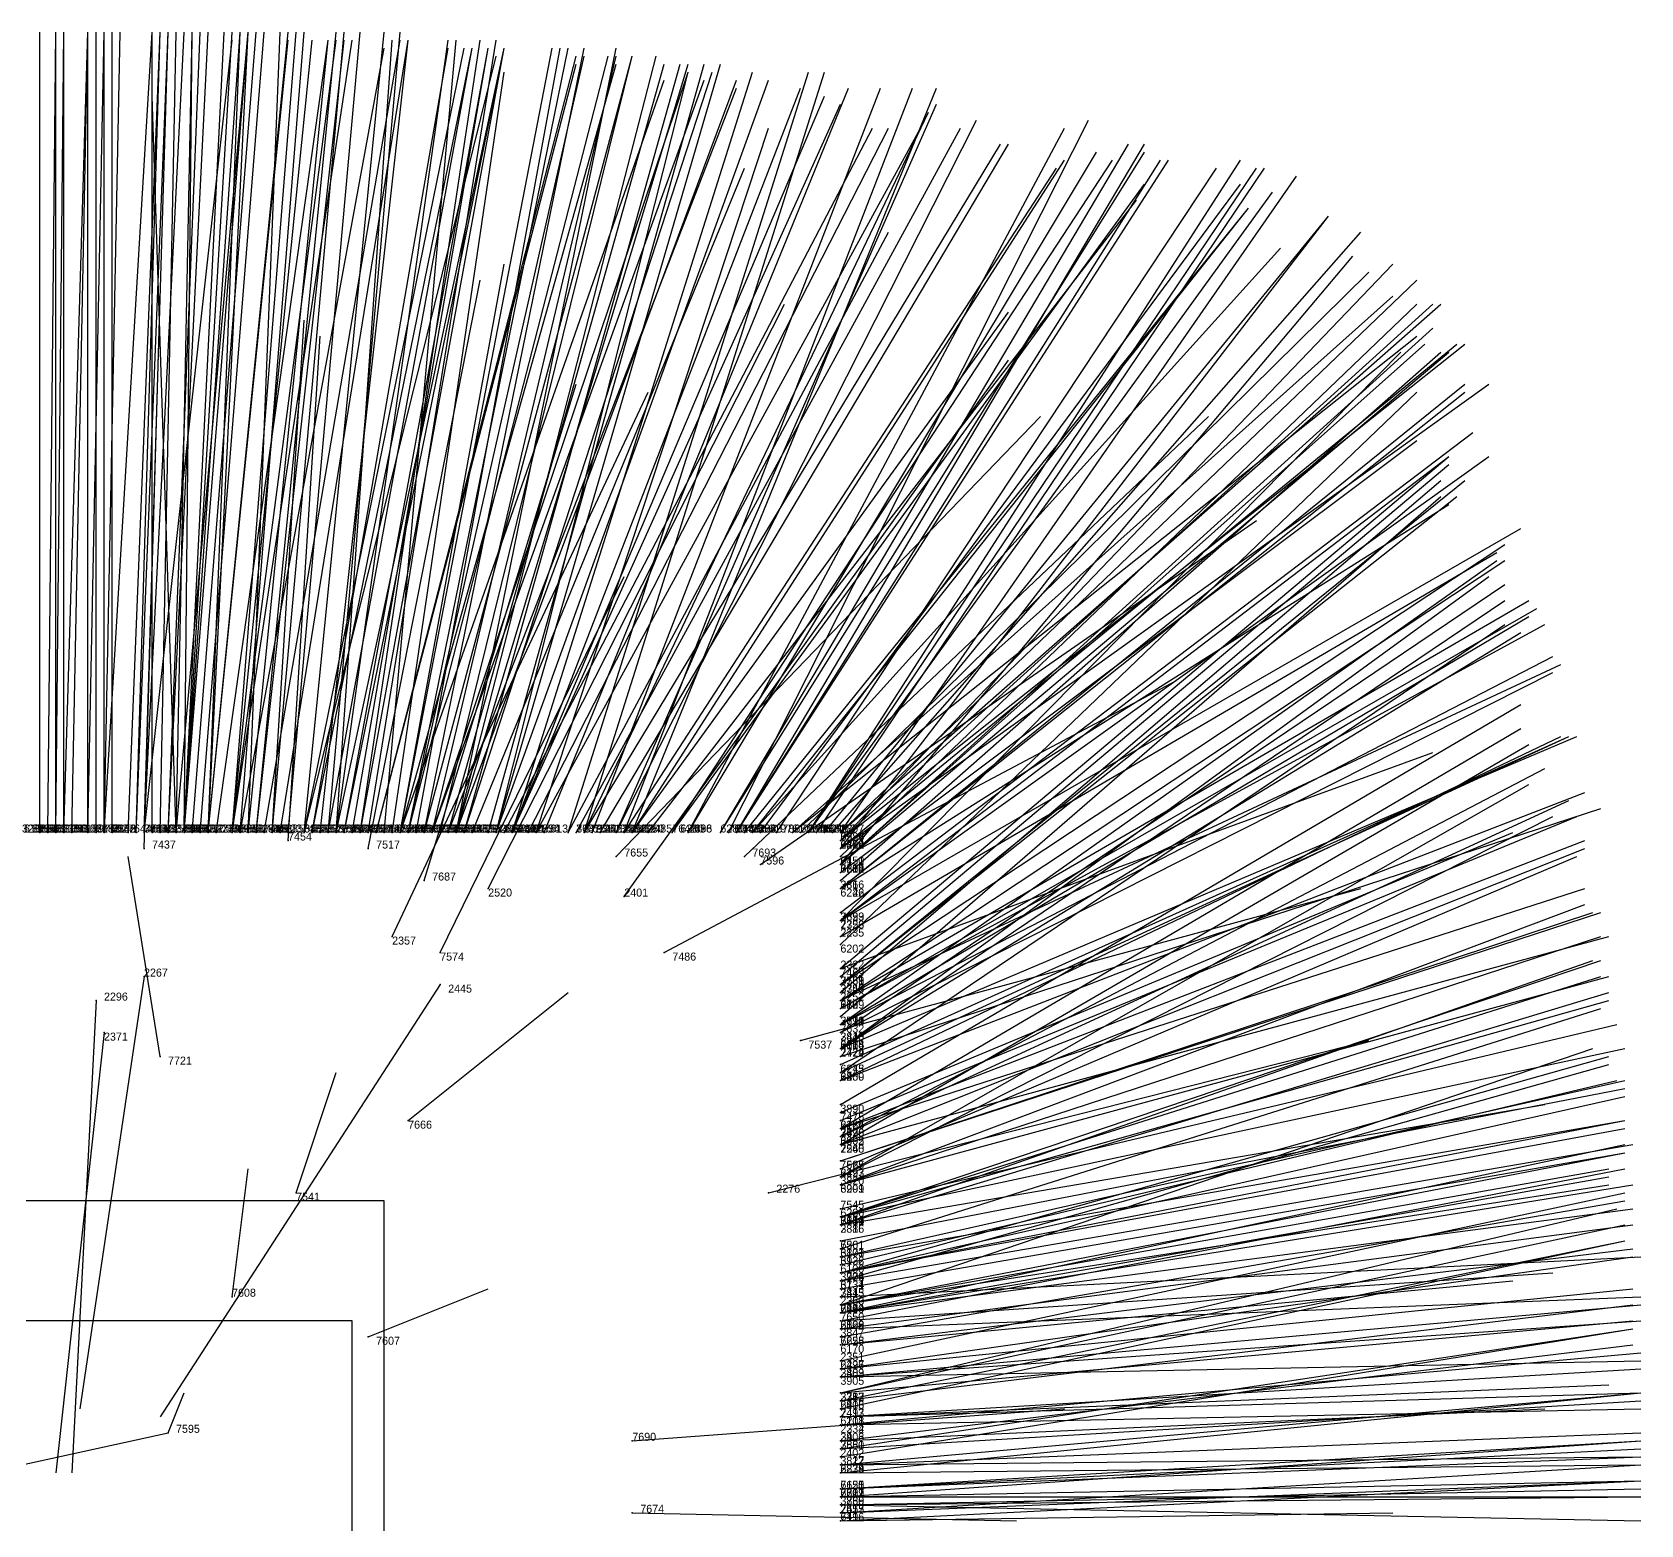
# Model space of a CAD drawing. Extents: x -0.07 to 1.1, y -0.07 to 1.1.
# Drawn here: x 0.899 to 1.1, y 0.9135 to 1.1 of the extents above; entities that cross this region are included whole.
import ezdxf

# ---------------------------------------------------------------- set-up
doc = ezdxf.new("R2010")
doc.units = 0
for name, color, linetype in [('Clients', 3, 'CONTINUOUS'), ('Facilities', 3, 'CONTINUOUS'), ('Facilities_lines', 3, 'CONTINUOUS'), ('Min_max_boxes', 1, 'CONTINUOUS'), ('Normals', 1, 'CONTINUOUS'), ('Source_points', 5, 'CONTINUOUS'), ('Text', 3, 'CONTINUOUS')]:
    doc.layers.add(name, color=color, linetype=linetype)

msp = doc.modelspace()

# ---------------------------------------------------------------- linework, layer by layer
at = {"layer": 'Clients', "color": 5}
msp.add_point((0.916, 0.925, 1), dxfattribs=at)
at = {"layer": 'Facilities', "color": 3}
for p in [(0.9, 1, 0.489), (0.901, 1, 0.086), (0.902, 1, 0.45), (0.902, 1, 0.592), (0.903, 1, 0.427), (0.903, 1, 0.864), (0.904, 1, 0.73), (0.906, 1, 0.571), (0.906, 1, 0.875), (0.907, 1, 0.263), (0.908, 1, 0.085), (0.908, 1, 0.226), (0.908, 1, 0.817), (0.909, 1, 0.523), (0.909, 1, 0.77), (0.911, 1, 0.866), (0.912, 1, 0.46), (0.912, 1, 0.836), (0.913, 1, 0.491), (0.913, 1, 0.37), (0.913, 1, 0.712), (0.914, 1, 0.271), (0.915, 1, 0.545), (0.916, 1, 0.197), (0.916, 1, 0.427), (0.917, 1, 0.309), (0.917, 1, 0.7), (0.917, 1, 0.572), (0.917, 1, 0.971), (0.918, 1, 0.118), (0.918, 1, 0.149), (0.918, 1, 0.309), (0.918, 1, 0.408), (0.918, 1, 0.861), (0.919, 1, 0.343), (0.919, 1, 0.803), (0.92, 1, 0.419), (0.921, 1, 0.204), (0.921, 1, 0.166), (0.921, 1, 0.352), (0.921, 1, 0.369), (0.921, 1, 0.312), (0.922, 1, 0.379), (0.924, 1, 0.484), (0.924, 1, 0.35), (0.924, 1, 0.623), (0.924, 1, 0.91), (0.925, 1, 0.581), (0.925, 1, 0.845), (0.926, 1, 0.235), (0.926, 1, 0.61), (0.927, 1, 0.217), (0.927, 1, 0.875), (0.928, 1, 0.367), (0.929, 1, 0.997), (0.929, 1, 0.906), (0.93, 1, 0.365), (0.931, 1, 0.264), (0.931, 0.999, 1), (0.933, 1, 0.475), (0.933, 1, 0.513), (0.933, 1, 0.584), (0.934, 1, 0.21), (0.934, 1, 0.676), (0.935, 1, 0.125), (0.936, 1, 0.228), (0.936, 1, 0.424), (0.937, 1, 0.859), (0.937, 1, 0.891), (0.937, 1, 0.945), (0.938, 1, 0.805), (0.938, 1, 0.788), (0.939, 1, 0.102), (0.94, 1, 0.25), (0.94, 1, 0.633), (0.94, 1, 0.609), (0.941, 1, 0.186), (0.942, 1, 0.058), (0.942, 1, 0.554), (0.943, 1, 0.944), (0.944, 1, 0.969), (0.945, 1, 0.24), (0.945, 1, 0.487), (0.945, 1, 0.757), (0.945, 1, 0.995), (0.946, 1, 0.093), (0.946, 1, 0.64), (0.946, 1, 0.831), (0.947, 1, 0.161), (0.948, 1, 0.192), (0.948, 1, 0.322), (0.949, 1, 0.151), (0.949, 1, 0.491), (0.949, 1, 0.727), (0.95, 1, 0.12), (0.951, 1, 0.344), (0.951, 1, 0.518), (0.952, 1, 0.24), (0.952, 1, 0.529), (0.952, 1, 0.601), (0.952, 1, 0.837), (0.953, 1, 0.106), (0.953, 1, 0.236), (0.953, 1, 0.616), (0.954, 1, 0.016), (0.956, 1, 0.309), (0.957, 1, 0.188), (0.957, 1, 0.723), (0.957, 1, 0.956), (0.958, 1, 0.475), (0.959, 1, 0.083), (0.959, 1, 0.177), (0.959, 1, 0.428), (0.959, 1, 0.544), (0.961, 1, 0.477), (0.962, 1, 0.231), (0.962, 1, 0.974), (0.963, 1, 0.859), (0.966, 1, 0.302), (0.966, 1, 0.988), (0.967, 1, 0.445), (0.968, 1, 0.301), (0.968, 1, 0.699), (0.968, 1, 0.72), (0.969, 1, 0.596), (0.97, 1, 0.508), (0.972, 1, 0.179), (0.972, 1, 0.638), (0.973, 1, 0.055), (0.973, 1, 0.827), (0.974, 1, 0.236), (0.974, 1, 0.17), (0.974, 1, 0.994), (0.976, 1, 0.084), (0.979, 1, 0.663), (0.979, 1, 0.788), (0.981, 1, 0.822), (0.981, 1, 0.886), (0.985, 1, 0.525), (0.985, 1, 0.897), (0.986, 1, 0.763), (0.987, 1, 0.471), (0.987, 1, 0.749), (0.987, 1, 0.899), (0.988, 1, 0.144), (0.989, 1, 0.271), (0.989, 1, 0.809), (0.99, 1, 0.537), (0.992, 1, 0.386), (0.994, 1, 0.687), (0.994, 1, 0.649), (0.995, 1, 0.776), (0.996, 1, 0.355), (0.996, 1, 0.9), (0.996, 1, 0.93), (0.997, 1, 0.323), (0.998, 1, 0.602), (0.999, 1, 0.911), (1, 1, 0.141), (1, 1, 0.358), (1, 1, 0.527), (1, 0.999, 0.251), (1, 0.999, 0.134), (1, 0.999, 0.866), (0.913, 0.998, 1), (0.941, 0.998, 1), (0.972, 0.997, 1), (0.988, 0.997, 1), (1, 0.998, 0.066), (1, 0.998, 0.138), (1, 0.998, 0.559), (1, 0.997, 0.716), (0.99, 0.996, 1), (1, 0.996, 0.462), (1, 0.996, 0.592), (1, 0.996, 0.877), (1, 0.996, 0.944), (1, 0.996, 0.879), (1, 0.995, 0.983), (0.948, 0.994, 1), (0.956, 0.993), (1, 0.994, 0.455), (1, 0.993, 0.015), (1, 0.993, 0.624), (1, 0.993, 0.702), (0.973, 0.992), (1, 0.99, 0.872), (1, 0.989, 0.057), (1, 0.989, 0.031), (1, 0.989, 0.306), (1, 0.989, 0.955), (0.944, 0.987), (1, 0.987, 0.021), (0.95, 0.985, 1), (0.978, 0.985, 1), (1, 0.986, 0.566), (1, 0.983, 0.22), (1, 0.983, 0.986), (0.913, 0.982), (0.95, 0.981), (1, 0.982, 0.316), (1, 0.981, 0.198), (1, 0.981, 0.377), (1, 0.981, 0.358), (1, 0.981, 0.354), (1, 0.981, 0.856), (0.907, 0.979), (1, 0.98, 0.352), (1, 0.979, 0.059), (1, 0.979, 0.145), (1, 0.979, 0.75), (1, 0.978, 0.459), (1, 0.978, 0.752), (1, 0.977, 0.341), (0.908, 0.975), (1, 0.976, 0.129), (1, 0.976, 0.331), (1, 0.976, 0.926), (1, 0.975, 0.146), (1, 0.975, 0.401), (0.995, 0.974, 1), (1, 0.973, 0.061), (1, 0.973, 0.143), (1, 0.973, 0.499), (1, 0.973, 0.605), (0.915, 0.972, 1), (1, 0.972, 0.826), (1, 0.971, 0.672), (1, 0.97, 0.59), (1, 0.97, 0.727), (1, 0.969, 0.044), (1, 0.969, 0.377), (1, 0.966, 0.351), (1, 0.965, 0.958), (0.946, 0.964, 1), (1, 0.964, 0.713), (1, 0.963, 0.033), (1, 0.963, 0.356), (1, 0.963, 0.786), (1, 0.962, 0.134), (1, 0.962, 0.361), (1, 0.961, 0.177), (1, 0.961, 0.716), (1, 0.961, 0.93), (1, 0.959, 0.818), (1, 0.959, 0.859), (1, 0.958, 0.647), (1, 0.957, 0.192), (1, 0.957, 0.625), (0.932, 0.955, 1), (0.991, 0.955), (1, 0.956, 0.322), (1, 0.956, 0.488), (1, 0.956, 0.701), (1, 0.953, 0.848), (1, 0.952, 0.564), (1, 0.952, 0.691), (1, 0.952, 0.518), (1, 0.952, 0.765), (1, 0.951, 0.016), (1, 0.951, 0.276), (1, 0.951, 0.501), (1, 0.949, 0.737), (1, 0.949, 0.925), (1, 0.948, 0.47), (1, 0.947, 0.321), (1, 0.947, 0.741), (1, 0.946, 0.524), (1, 0.945, 0.437), (1, 0.945, 0.322), (1, 0.945, 0.463), (1, 0.945, 0.526), (1, 0.944, 0.454), (1, 0.944, 0.72), (1, 0.943, 0.862), (0.924, 0.942, 1), (1, 0.942, 0.387), (1, 0.941, 0.033), (1, 0.941, 0.042), (1, 0.941, 0.233), (1, 0.941, 0.553), (1, 0.94, 0.035), (1, 0.94, 0.086), (1, 0.94, 0.848), (1, 0.94, 0.764), (1, 0.939, 0.015), (1, 0.939, 0.475), (0.941, 0.937, 1), (1, 0.938, 0.367), (1, 0.938, 0.712), (1, 0.937, 0.644), (1, 0.936, 0.562), (1, 0.936, 0.964), (1, 0.934, 0.178), (1, 0.933, 0.12), (1, 0.933, 0.673), (1, 0.932, 0.098), (1, 0.932, 0.37), (1, 0.932, 0.438), (1, 0.93, 0.235), (1, 0.93, 0.222), (1, 0.93, 0.314), (1, 0.929, 0.248), (1, 0.929, 0.218), (1, 0.929, 0.725), (1, 0.928, 0.236), (1, 0.927, 0.103), (1, 0.927, 0.514), (1, 0.927, 0.946), (1, 0.926, 0.097), (1, 0.926, 0.067), (1, 0.926, 0.587), (0.974, 0.924, 1), (1, 0.924, 0.005), (1, 0.924, 0.473), (1, 0.923, 0.265), (1, 0.923, 0.873), (1, 0.922, 0.232), (1, 0.921, 0.295), (1, 0.921, 0.414), (1, 0.921, 0.645), (1, 0.92, 0.172), (1, 0.92, 0.389), (1, 0.918, 0.711), (1, 0.918, 0.694), (1, 0.918, 0.544), (1, 0.918, 0.824), (1, 0.918, 0.828), (1, 0.917, 0.08), (1, 0.917, 0.079), (1, 0.917, 0.352), (1, 0.917, 0.855), (0.974, 0.915, 1), (1, 0.916, 0.069), (1, 0.916, 0.389), (1, 0.916, 0.489), (1, 0.915, 0.812), (1, 0.915, 0.79), (1, 0.914, 0.692), (1, 0.914, 0.993)]:
    msp.add_point(p, dxfattribs=at)
at = {"layer": 'Facilities_lines', "color": 3}
msp.add_line((0.852, 0.911, 1), (0.916, 0.925, 1), dxfattribs=at)
at = {"layer": 'Min_max_boxes', "color": 1}
for p, q in [((0.943, 0.954, 1), (0.715, 0.954, 1)), ((0.943, 0.954, 1), (0.715, 0.954, 1)), ((0.943, 0.773, 1), (0.943, 0.954, 1)), ((0.943, 0.773, 1), (0.943, 0.954, 1)), ((0.943, 0.954, 1), (0.943, 0.954, 1)), ((0.939, 0.939), (0.73, 0.939)), ((0.939, 0.939), (0.73, 0.939)), ((0.939, 0.543), (0.939, 0.939)), ((0.939, 0.543), (0.939, 0.939)), ((0.939, 0.939), (0.939, 0.939))]:
    msp.add_line(p, q, dxfattribs=at)
at = {"layer": 'Normals', "color": 1}
for p, q in [((0.9, 1, 0.489), (0.9, 1.1, 0.489)), ((0.901, 1, 0.086), (0.902, 1.1, 0.078)), ((0.902, 1, 0.45), (0.903, 1.1, 0.45)), ((0.902, 1, 0.592), (0.902, 1.1, 0.592)), ((0.903, 1, 0.427), (0.903, 1.1, 0.427)), ((0.903, 1, 0.864), (0.906, 1.1, 0.864)), ((0.904, 1, 0.73), (0.906, 1.1, 0.73)), ((0.906, 1, 0.571), (0.906, 1.1, 0.571)), ((0.906, 1, 0.875), (0.908, 1.1, 0.875)), ((0.907, 1, 0.263), (0.907, 1.1, 0.263)), ((0.908, 1, 0.085), (0.91, 1.1, 0.078)), ((0.908, 1, 0.226), (0.908, 1.1, 0.226)), ((0.908, 1, 0.817), (0.914, 1.1, 0.817)), ((0.909, 1, 0.523), (0.909, 1.1, 0.523)), ((0.909, 1, 0.77), (0.909, 1.1, 0.77)), ((0.911, 1, 0.866), (0.915, 1.1, 0.866)), ((0.912, 1, 0.46), (0.915, 1.1, 0.459)), ((0.912, 1, 0.836), (0.916, 1.1, 0.835)), ((0.913, 1, 0.491), (0.916, 1.1, 0.491)), ((0.913, 1, 0.37), (0.918, 1.1, 0.37)), ((0.914, 1, 0.271), (0.914, 1.1, 0.271)), ((0.915, 1, 0.545), (0.917, 1.1, 0.546)), ((0.916, 1, 0.197), (0.92, 1.1, 0.197)), ((0.916, 1, 0.427), (0.921, 1.1, 0.426)), ((0.917, 1, 0.309), (0.919, 1.1, 0.309)), ((0.917, 1, 0.7), (0.926, 1.1, 0.702)), ((0.917, 1, 0.572), (0.919, 1.1, 0.572)), ((0.918, 1, 0.118), (0.926, 1.1, 0.117)), ((0.918, 1, 0.149), (0.923, 1.1, 0.148)), ((0.918, 1, 0.309), (0.919, 1.1, 0.31)), ((0.918, 1, 0.408), (0.924, 1.1, 0.407)), ((0.918, 1, 0.861), (0.925, 1.1, 0.859)), ((0.919, 1, 0.343), (0.927, 1.1, 0.342)), ((0.919, 1, 0.803), (0.927, 1.1, 0.804)), ((0.92, 1, 0.419), (0.928, 1.1, 0.417)), ((0.921, 1, 0.204), (0.925, 1.1, 0.204)), ((0.921, 1, 0.166), (0.925, 1.1, 0.165)), ((0.921, 1, 0.369), (0.931, 1.1, 0.369)), ((0.921, 1, 0.312), (0.926, 1.1, 0.313)), ((0.924, 1, 0.91), (0.932, 1.1, 0.911)), ((0.925, 1, 0.581), (0.933, 1.1, 0.582)), ((0.926, 1, 0.235), (0.93, 1.1, 0.234)), ((0.927, 1, 0.875), (0.937, 1.1, 0.874)), ((0.929, 1, 0.906), (0.938, 1.1, 0.907)), ((0.931, 1, 0.264), (0.94, 1.1, 0.265)), ((0.933, 1, 0.584), (0.943, 1.1, 0.585)), ((0.936, 1, 0.228), (0.945, 1.1, 0.226)), ((0.913, 1, 0.712), (0.924, 1.099, 0.712)), ((0.921, 1, 0.352), (0.931, 1.099, 0.351)), ((0.922, 1, 0.379), (0.936, 1.099, 0.379)), ((0.924, 1, 0.484), (0.939, 1.099, 0.483)), ((0.924, 1, 0.35), (0.937, 1.099, 0.349)), ((0.924, 1, 0.623), (0.934, 1.099, 0.624)), ((0.925, 1, 0.845), (0.943, 1.098, 0.841)), ((0.926, 1, 0.61), (0.936, 1.099, 0.612)), ((0.927, 1, 0.217), (0.938, 1.099, 0.216)), ((0.928, 1, 0.367), (0.945, 1.099, 0.368)), ((0.93, 1, 0.365), (0.946, 1.099, 0.365)), ((0.933, 1, 0.513), (0.953, 1.098, 0.515)), ((0.934, 1, 0.21), (0.951, 1.098, 0.212)), ((0.934, 1, 0.676), (0.954, 1.098, 0.68)), ((0.935, 1, 0.125), (0.946, 1.099, 0.127)), ((0.936, 1, 0.424), (0.954, 1.098, 0.424)), ((0.937, 1, 0.891), (0.951, 1.099, 0.891)), ((0.937, 1, 0.945), (0.944, 1.099, 0.958)), ((0.937, 1, 0.859), (0.958, 1.098, 0.853)), ((0.938, 1, 0.805), (0.956, 1.098, 0.806)), ((0.938, 1, 0.788), (0.958, 1.098, 0.786)), ((0.939, 1, 0.102), (0.956, 1.098, 0.096)), ((0.94, 1, 0.25), (0.955, 1.099, 0.252)), ((0.94, 1, 0.633), (0.955, 1.099, 0.634)), ((0.94, 1, 0.609), (0.958, 1.098, 0.611)), ((0.941, 1, 0.186), (0.957, 1.099, 0.187)), ((0.943, 1, 0.944), (0.952, 1.099, 0.957)), ((0.945, 1, 0.24), (0.964, 1.098, 0.242)), ((0.946, 1, 0.831), (0.966, 1.098, 0.828)), ((0.947, 1, 0.161), (0.965, 1.098, 0.161)), ((0.948, 1, 0.192), (0.968, 1.098, 0.192)), ((0.952, 1, 0.837), (0.972, 1.098, 0.833)), ((0.933, 1, 0.475), (0.957, 1.097, 0.469)), ((0.942, 1, 0.554), (0.967, 1.097, 0.553)), ((0.942, 1, 0.058), (0.967, 1.096, 0.044)), ((0.945, 1, 0.757), (0.972, 1.096, 0.753)), ((0.946, 1, 0.093), (0.971, 1.097, 0.09)), ((0.946, 1, 0.64), (0.968, 1.097, 0.641)), ((0.948, 1, 0.322), (0.974, 1.097, 0.323)), ((0.949, 1, 0.151), (0.972, 1.097, 0.153)), ((0.95, 1, 0.12), (0.974, 1.097, 0.117)), ((0.951, 1, 0.344), (0.978, 1.096, 0.345)), ((0.952, 1, 0.24), (0.977, 1.097, 0.241)), ((0.952, 1, 0.601), (0.981, 1.096, 0.604)), ((0.953, 1, 0.236), (0.98, 1.096, 0.237)), ((0.956, 1, 0.309), (0.983, 1.096, 0.314)), ((0.957, 1, 0.188), (0.985, 1.096, 0.19)), ((0.944, 1, 0.969), (0.958, 1.095, 0.997)), ((0.945, 1, 0.487), (0.978, 1.094, 0.485)), ((0.949, 1, 0.727), (0.981, 1.095, 0.73)), ((0.949, 1, 0.491), (0.983, 1.094, 0.487)), ((0.952, 1, 0.529), (0.987, 1.094, 0.529)), ((0.953, 1, 0.106), (0.984, 1.095, 0.101)), ((0.953, 1, 0.616), (0.984, 1.095, 0.618)), ((0.957, 1, 0.956), (0.981, 1.095, 0.978)), ((0.957, 1, 0.723), (0.991, 1.094, 0.726)), ((0.959, 1, 0.177), (0.989, 1.095, 0.175)), ((0.966, 1, 0.302), (0.996, 1.095, 0.307)), ((0.968, 1, 0.301), (0.998, 1.095, 0.306)), ((0.917, 1, 0.971), (0.914, 1.092, 1.01)), ((0.951, 1, 0.518), (0.987, 1.093, 0.518)), ((0.959, 1, 0.428), (0.995, 1.093, 0.431)), ((0.959, 1, 0.544), (0.998, 1.092, 0.54)), ((0.963, 1, 0.859), (1.001, 1.093, 0.856)), ((0.969, 1, 0.596), (1.005, 1.093, 0.596)), ((0.973, 1, 0.827), (1.009, 1.093, 0.822)), ((0.974, 1, 0.17), (1.012, 1.093, 0.169)), ((0.959, 1, 0.083), (1, 1.091, 0.082)), ((0.968, 1, 0.72), (1.011, 1.09, 0.72)), ((0.972, 1, 0.638), (1.012, 1.091, 0.636)), ((0.958, 1, 0.475), (1.004, 1.088, 0.463)), ((0.961, 1, 0.477), (1.006, 1.088, 0.465)), ((0.962, 1, 0.231), (1.01, 1.088, 0.231)), ((0.962, 1, 0.974), (0.991, 1.088, 1.011)), ((0.967, 1, 0.445), (1.015, 1.088, 0.437)), ((0.972, 1, 0.179), (1.017, 1.089, 0.185)), ((0.981, 1, 0.886), (1.028, 1.088, 0.879)), ((0.986, 1, 0.763), (1.031, 1.089, 0.761)), ((0.968, 1, 0.699), (1.02, 1.086, 0.697)), ((0.97, 1, 0.508), (1.021, 1.086, 0.506)), ((0.985, 1, 0.897), (1.036, 1.086, 0.893)), ((0.987, 1, 0.899), (1.038, 1.086, 0.894)), ((0.974, 1, 0.236), (1.028, 1.084, 0.232)), ((0.979, 1, 0.788), (1.034, 1.084, 0.79)), ((0.981, 1, 0.822), (1.032, 1.085, 0.814)), ((0.985, 1, 0.525), (1.038, 1.085, 0.524)), ((0.987, 1, 0.471), (1.04, 1.084, 0.461)), ((0.987, 1, 0.749), (1.041, 1.084, 0.745)), ((0.996, 1, 0.93), (1.05, 1.084, 0.934)), ((0.954, 1, 0.016), (0.988, 1.083, -0.029)), ((0.973, 1, 0.055), (1.027, 1.083, 0.04)), ((0.992, 1, 0.386), (1.047, 1.083, 0.389)), ((0.996, 1, 0.9), (1.052, 1.083, 0.897)), ((0.997, 1, 0.323), (1.053, 1.083, 0.326)), ((1, 1, 0.358), (1.057, 1.082, 0.367)), ((0.979, 1, 0.663), (1.038, 1.081, 0.664)), ((0.99, 1, 0.537), (1.05, 1.081, 0.535)), ((0.996, 1, 0.355), (1.054, 1.08, 0.366)), ((0.976, 1, 0.084), (1.037, 1.079, 0.081)), ((0.988, 1, 0.144), (1.051, 1.078, 0.148)), ((0.989, 1, 0.809), (1.051, 1.078, 0.804)), ((0.998, 1, 0.602), (1.061, 1.077, 0.599)), ((1, 0.998, 0.559), (1.061, 1.077, 0.559)), ((0.966, 1, 0.988), (1.006, 1.075, 1.04)), ((0.999, 1, 0.911), (1.065, 1.075, 0.907)), ((0.989, 1, 0.271), (1.055, 1.073, 0.256)), ((1, 0.996, 0.592), (1.064, 1.072, 0.591)), ((0.945, 1, 0.995), (0.958, 1.071, 1.064)), ((0.995, 1, 0.776), (1.066, 1.07, 0.78)), ((1, 0.999, 0.866), (1.069, 1.071, 0.857)), ((0.941, 0.998, 1), (0.955, 1.069, 1.069)), ((1, 1, 0.527), (1.072, 1.069, 0.523)), ((0.913, 0.998, 1), (0.915, 1.067, 1.073)), ((0.956, 0.993), (0.993, 1.066, -0.057)), ((0.994, 1, 0.649), (1.069, 1.067, 0.65)), ((1, 0.999, 0.251), (1.074, 1.066, 0.244)), ((1, 1, 0.141), (1.075, 1.066, 0.148)), ((1, 0.997, 0.716), (1.072, 1.066, 0.71)), ((0.929, 1, 0.997), (0.933, 1.064, 1.074)), ((0.974, 1, 0.994), (1.021, 1.065, 1.053)), ((0.931, 0.999, 1), (0.935, 1.062, 1.078)), ((0.994, 1, 0.687), (1.072, 1.062, 0.683)), ((1, 0.996, 0.877), (1.074, 1.063, 0.868)), ((1, 0.996, 0.879), (1.074, 1.063, 0.871)), ((1, 0.999, 0.134), (1.078, 1.061, 0.134)), ((1, 0.998, 0.138), (1.077, 1.061, 0.144)), ((1, 0.996, 0.944), (1.073, 1.061, 0.962)), ((1, 0.989, 0.306), (1.07, 1.06, 0.301)), ((1, 0.996, 0.462), (1.076, 1.06, 0.459)), ((1, 0.994, 0.455), (1.075, 1.06, 0.45)), ((0.973, 0.992), (1.021, 1.059, -0.056)), ((0.948, 0.994, 1), (0.967, 1.056, 1.077)), ((1, 0.998, 0.066), (1.081, 1.056, 0.057)), ((1, 0.993, 0.702), (1.078, 1.056, 0.702)), ((0.944, 0.987), (0.976, 1.055, -0.065)), ((1, 0.986, 0.566), (1.072, 1.055, 0.563)), ((1, 0.993, 0.624), (1.078, 1.055, 0.625)), ((0.972, 0.997, 1), (1.025, 1.052, 1.065)), ((0.988, 0.997, 1), (1.046, 1.052, 1.061)), ((1, 0.99, 0.872), (1.079, 1.05, 0.861)), ((1, 0.995, 0.983), (1.072, 1.049, 1.026)), ((1, 0.983, 0.22), (1.076, 1.047, 0.232)), ((1, 0.989, 0.057), (1.081, 1.047, 0.048)), ((1, 0.989, 0.955), (1.076, 1.047, 0.985)), ((1, 0.982, 0.316), (1.076, 1.046, 0.304)), ((1, 0.981, 0.377), (1.078, 1.044, 0.379)), ((1, 0.98, 0.352), (1.075, 1.044, 0.371)), ((1, 0.981, 0.198), (1.077, 1.042, 0.214)), ((1, 0.981, 0.358), (1.077, 1.042, 0.375)), ((1, 0.981, 0.354), (1.077, 1.042, 0.371)), ((1, 0.977, 0.341), (1.075, 1.042, 0.348)), ((1, 0.993, 0.015), (1.076, 1.041, -0.028)), ((0.99, 0.996, 1), (1.052, 1.039, 1.066)), ((1, 0.989, 0.031), (1.085, 1.038, 0.01)), ((1, 0.981, 0.856), (1.083, 1.036, 0.843)), ((1, 0.987, 0.021), (1.082, 1.035, -0.01)), ((1, 0.979, 0.145), (1.083, 1.034, 0.15)), ((1, 0.976, 0.331), (1.082, 1.034, 0.33)), ((0.95, 0.985, 1), (0.973, 1.032, 1.085)), ((1, 0.973, 0.605), (1.081, 1.032, 0.605)), ((1, 0.975, 0.146), (1.083, 1.031, 0.151)), ((1, 0.973, 0.143), (1.083, 1.029, 0.146)), ((1, 0.979, 0.75), (1.086, 1.029, 0.754)), ((1, 0.978, 0.459), (1.087, 1.028, 0.459)), ((1, 0.976, 0.926), (1.086, 1.027, 0.927)), ((1, 0.978, 0.752), (1.088, 1.026, 0.759)), ((1, 0.97, 0.59), (1.083, 1.026, 0.593)), ((1, 0.973, 0.499), (1.085, 1.025, 0.491)), ((1, 0.976, 0.129), (1.089, 1.022, 0.133)), ((1, 0.979, 0.059), (1.09, 1.021, 0.048)), ((0.978, 0.985, 1), (1.042, 1.019, 1.069)), ((1, 0.975, 0.401), (1.089, 1.02, 0.408)), ((1, 0.966, 0.351), (1.085, 1.016, 0.363)), ((1, 0.963, 0.356), (1.085, 1.013, 0.368)), ((1, 0.973, 0.061), (1.092, 1.012, 0.051)), ((1, 0.969, 0.377), (1.09, 1.012, 0.385)), ((1, 0.97, 0.727), (1.091, 1.012, 0.724)), ((1, 0.971, 0.672), (1.091, 1.012, 0.669)), ((1, 0.961, 0.177), (1.086, 1.011, 0.182)), ((1, 0.983, 0.986), (1.074, 1.01, 1.047)), ((1, 0.962, 0.361), (1.088, 1.008, 0.369)), ((1, 0.957, 0.192), (1.086, 1.006, 0.206)), ((1, 0.969, 0.044), (1.093, 1.005, 0.039)), ((1, 0.962, 0.134), (1.091, 1.004, 0.137)), ((1, 0.972, 0.826), (1.095, 1.003, 0.825)), ((1, 0.964, 0.713), (1.092, 1.002, 0.712)), ((1, 0.957, 0.625), (1.089, 1.002, 0.621)), ((1, 0.965, 0.958), (1.084, 1, 1)), ((1, 0.963, 0.786), (1.093, 0.999, 0.791)), ((0.915, 0.972, 1), (0.911, 0.997, 1.096)), ((1, 0.961, 0.716), (1.093, 0.998, 0.712)), ((1, 0.958, 0.647), (1.092, 0.997, 0.644)), ((0.995, 0.974, 1), (1.065, 0.993, 1.069)), ((1, 0.963, 0.033), (1.093, 0.993, 0.012)), ((1, 0.956, 0.488), (1.093, 0.991, 0.483)), ((1, 0.959, 0.818), (1.095, 0.99, 0.82)), ((1, 0.959, 0.859), (1.094, 0.99, 0.848)), ((1, 0.956, 0.701), (1.095, 0.987, 0.696)), ((1, 0.961, 0.93), (1.096, 0.987, 0.939)), ((1, 0.951, 0.276), (1.094, 0.984, 0.266)), ((1, 0.952, 0.518), (1.095, 0.984, 0.523)), ((0.913, 0.982), (0.905, 0.928, 0.083)), ((0.95, 0.981), (0.915, 0.927, 0.076)), ((1, 0.956, 0.322), (1.096, 0.982, 0.316)), ((1, 0.952, 0.765), (1.095, 0.982, 0.771)), ((0.907, 0.979), (0.904, 0.92, 0.08)), ((0.946, 0.964, 1), (0.966, 0.98, 1.096)), ((1, 0.951, 0.501), (1.096, 0.98, 0.502)), ((1, 0.952, 0.564), (1.096, 0.979, 0.564)), ((1, 0.948, 0.47), (1.095, 0.978, 0.468)), ((0.908, 0.975), (0.902, 0.92, 0.084)), ((1, 0.953, 0.848), (1.097, 0.976, 0.841)), ((0.991, 0.955), (1.066, 0.974, -0.064)), ((1, 0.941, 0.233), (1.094, 0.973, 0.225)), ((1, 0.952, 0.691), (1.098, 0.973, 0.687)), ((1, 0.945, 0.463), (1.096, 0.972, 0.463)), ((1, 0.944, 0.454), (1.096, 0.971, 0.46)), ((0.932, 0.955, 1), (0.937, 0.97, 1.099)), ((1, 0.947, 0.741), (1.098, 0.969, 0.743)), ((1, 0.946, 0.524), (1.097, 0.969, 0.525)), ((1, 0.949, 0.737), (1.098, 0.968, 0.736)), ((1, 0.949, 0.925), (1.098, 0.968, 0.935)), ((1, 0.945, 0.526), (1.098, 0.967, 0.525)), ((1, 0.951, 0.016), (1.088, 0.966, -0.028)), ((1, 0.945, 0.437), (1.098, 0.964, 0.439)), ((1, 0.947, 0.321), (1.098, 0.964, 0.317)), ((1, 0.945, 0.322), (1.098, 0.963, 0.317)), ((1, 0.944, 0.72), (1.099, 0.961, 0.722)), ((1, 0.94, 0.764), (1.098, 0.961, 0.765)), ((1, 0.941, 0.553), (1.098, 0.96, 0.551)), ((1, 0.943, 0.862), (1.098, 0.96, 0.855)), ((0.924, 0.942, 1), (0.926, 0.958, 1.099)), ((1, 0.941, 0.042), (1.096, 0.958, 0.022)), ((1, 0.939, 0.475), (1.098, 0.958, 0.473)), ((1, 0.94, 0.035), (1.096, 0.957, 0.014)), ((1, 0.941, 0.033), (1.096, 0.956, 0.008)), ((1, 0.94, 0.848), (1.099, 0.956, 0.842)), ((1, 0.934, 0.178), (1.098, 0.955, 0.182)), ((1, 0.937, 0.644), (1.098, 0.954, 0.641)), ((1, 0.93, 0.235), (1.097, 0.953, 0.229)), ((1, 0.94, 0.086), (1.099, 0.953, 0.086)), ((1, 0.93, 0.222), (1.098, 0.951, 0.223)), ((1, 0.938, 0.712), (1.099, 0.951, 0.712)), ((1, 0.929, 0.248), (1.098, 0.949, 0.246)), ((1, 0.928, 0.236), (1.098, 0.949, 0.23)), ((1, 0.929, 0.218), (1.098, 0.949, 0.219)), ((1, 0.936, 0.562), (1.099, 0.948, 0.559)), ((1, 0.933, 0.12), (1.099, 0.947, 0.119)), ((1, 0.942, 0.387), (1.1, 0.947, 0.389)), ((1, 0.939, 0.015), (1.089, 0.945, -0.029)), ((0.941, 0.937, 1), (0.956, 0.943, 1.099)), ((1, 0.936, 0.964), (1.084, 0.944, 1.018)), ((1, 0.933, 0.673), (1.099, 0.943, 0.669)), ((1, 0.938, 0.367), (1.1, 0.942, 0.367)), ((1, 0.932, 0.098), (1.1, 0.941, 0.098)), ((1, 0.929, 0.725), (1.099, 0.941, 0.725)), ((1, 0.93, 0.314), (1.099, 0.939, 0.31)), ((1, 0.932, 0.438), (1.1, 0.939, 0.438)), ((1, 0.922, 0.232), (1.099, 0.938, 0.231)), ((1, 0.923, 0.265), (1.099, 0.938, 0.263)), ((1, 0.924, 0.473), (1.099, 0.936, 0.473)), ((1, 0.926, 0.587), (1.1, 0.935, 0.591)), ((1, 0.932, 0.37), (1.1, 0.934, 0.37)), ((1, 0.927, 0.514), (1.1, 0.933, 0.515)), ((1, 0.927, 0.946), (1.096, 0.931, 0.974)), ((0.916, 0.925, 1), (0.918, 0.93, 1.1)), ((1, 0.92, 0.172), (1.1, 0.93, 0.174)), ((1, 0.927, 0.103), (1.1, 0.93, 0.103)), ((1, 0.921, 0.295), (1.1, 0.93, 0.293)), ((1, 0.923, 0.873), (1.1, 0.929, 0.873)), ((0.974, 0.924, 1), (1.028, 0.928, 1.084)), ((1, 0.926, 0.097), (1.1, 0.928, 0.096)), ((1, 0.926, 0.067), (1.1, 0.928, 0.063)), ((1, 0.924, 0.005), (1.088, 0.928, -0.042)), ((1, 0.921, 0.645), (1.1, 0.925, 0.645)), ((1, 0.918, 0.711), (1.1, 0.924, 0.71)), ((1, 0.918, 0.694), (1.1, 0.924, 0.692)), ((1, 0.917, 0.855), (1.1, 0.924, 0.853)), ((1, 0.918, 0.824), (1.1, 0.924, 0.823)), ((1, 0.918, 0.828), (1.1, 0.923, 0.826)), ((1, 0.921, 0.414), (1.1, 0.922, 0.414)), ((1, 0.918, 0.544), (1.1, 0.922, 0.545)), ((1, 0.92, 0.389), (1.1, 0.921, 0.389)), ((1, 0.915, 0.812), (1.1, 0.921, 0.812)), ((1, 0.917, 0.08), (1.1, 0.919, 0.079)), ((1, 0.917, 0.079), (1.1, 0.919, 0.078)), ((1, 0.914, 0.692), (1.1, 0.919, 0.689)), ((1, 0.915, 0.79), (1.1, 0.919, 0.79)), ((1, 0.916, 0.489), (1.1, 0.918, 0.489)), ((1, 0.916, 0.389), (1.1, 0.917, 0.389)), ((1, 0.917, 0.352), (1.1, 0.917, 0.352)), ((0.974, 0.915, 1), (1.022, 0.914, 1.088)), ((1, 0.916, 0.069), (1.1, 0.914, 0.063)), ((1, 0.914, 0.993), (1.069, 0.915, 1.065))]:
    msp.add_line(p, q, dxfattribs=at)
at = {"layer": 'Source_points', "color": 5}
for p in [(0.9, 1, 0.489), (0.901, 1, 0.086), (0.902, 1, 0.45), (0.902, 1, 0.592), (0.903, 1, 0.427), (0.903, 1, 0.864), (0.904, 1, 0.73), (0.906, 1, 0.571), (0.906, 1, 0.875), (0.907, 1, 0.263), (0.908, 1, 0.085), (0.908, 1, 0.226), (0.908, 1, 0.817), (0.909, 1, 0.523), (0.909, 1, 0.77), (0.911, 1, 0.866), (0.912, 1, 0.46), (0.912, 1, 0.836), (0.913, 1, 0.491), (0.913, 1, 0.37), (0.913, 1, 0.712), (0.914, 1, 0.271), (0.915, 1, 0.545), (0.916, 1, 0.197), (0.916, 1, 0.427), (0.917, 1, 0.309), (0.917, 1, 0.7), (0.917, 1, 0.572), (0.917, 1, 0.971), (0.918, 1, 0.118), (0.918, 1, 0.149), (0.918, 1, 0.309), (0.918, 1, 0.408), (0.918, 1, 0.861), (0.919, 1, 0.343), (0.919, 1, 0.803), (0.92, 1, 0.419), (0.921, 1, 0.204), (0.921, 1, 0.166), (0.921, 1, 0.352), (0.921, 1, 0.369), (0.921, 1, 0.312), (0.922, 1, 0.379), (0.924, 1, 0.484), (0.924, 1, 0.35), (0.924, 1, 0.623), (0.924, 1, 0.91), (0.925, 1, 0.581), (0.925, 1, 0.845), (0.926, 1, 0.235), (0.926, 1, 0.61), (0.927, 1, 0.217), (0.927, 1, 0.875), (0.928, 1, 0.367), (0.929, 1, 0.997), (0.929, 1, 0.906), (0.93, 1, 0.365), (0.931, 1, 0.264), (0.931, 0.999, 1), (0.933, 1, 0.475), (0.933, 1, 0.513), (0.933, 1, 0.584), (0.934, 1, 0.21), (0.934, 1, 0.676), (0.935, 1, 0.125), (0.936, 1, 0.228), (0.936, 1, 0.424), (0.937, 1, 0.859), (0.937, 1, 0.891), (0.937, 1, 0.945), (0.938, 1, 0.805), (0.938, 1, 0.788), (0.939, 1, 0.102), (0.94, 1, 0.25), (0.94, 1, 0.633), (0.94, 1, 0.609), (0.941, 1, 0.186), (0.942, 1, 0.058), (0.942, 1, 0.554), (0.943, 1, 0.944), (0.944, 1, 0.969), (0.945, 1, 0.24), (0.945, 1, 0.487), (0.945, 1, 0.757), (0.945, 1, 0.995), (0.946, 1, 0.093), (0.946, 1, 0.64), (0.946, 1, 0.831), (0.947, 1, 0.161), (0.948, 1, 0.192), (0.948, 1, 0.322), (0.949, 1, 0.151), (0.949, 1, 0.491), (0.949, 1, 0.727), (0.95, 1, 0.12), (0.951, 1, 0.344), (0.951, 1, 0.518), (0.952, 1, 0.24), (0.952, 1, 0.529), (0.952, 1, 0.601), (0.952, 1, 0.837), (0.953, 1, 0.106), (0.953, 1, 0.236), (0.953, 1, 0.616), (0.954, 1, 0.016), (0.956, 1, 0.309), (0.957, 1, 0.188), (0.957, 1, 0.723), (0.957, 1, 0.956), (0.958, 1, 0.475), (0.959, 1, 0.083), (0.959, 1, 0.177), (0.959, 1, 0.428), (0.959, 1, 0.544), (0.961, 1, 0.477), (0.962, 1, 0.231), (0.962, 1, 0.974), (0.963, 1, 0.859), (0.966, 1, 0.302), (0.966, 1, 0.988), (0.967, 1, 0.445), (0.968, 1, 0.301), (0.968, 1, 0.699), (0.968, 1, 0.72), (0.969, 1, 0.596), (0.97, 1, 0.508), (0.972, 1, 0.179), (0.972, 1, 0.638), (0.973, 1, 0.055), (0.973, 1, 0.827), (0.974, 1, 0.236), (0.974, 1, 0.17), (0.974, 1, 0.994), (0.976, 1, 0.084), (0.979, 1, 0.663), (0.979, 1, 0.788), (0.981, 1, 0.822), (0.981, 1, 0.886), (0.985, 1, 0.525), (0.985, 1, 0.897), (0.986, 1, 0.763), (0.987, 1, 0.471), (0.987, 1, 0.749), (0.987, 1, 0.899), (0.988, 1, 0.144), (0.989, 1, 0.271), (0.989, 1, 0.809), (0.99, 1, 0.537), (0.992, 1, 0.386), (0.994, 1, 0.687), (0.994, 1, 0.649), (0.995, 1, 0.776), (0.996, 1, 0.355), (0.996, 1, 0.9), (0.996, 1, 0.93), (0.997, 1, 0.323), (0.998, 1, 0.602), (0.999, 1, 0.911), (1, 1, 0.141), (1, 1, 0.358), (1, 1, 0.527), (1, 0.999, 0.251), (1, 0.999, 0.134), (1, 0.999, 0.866), (0.913, 0.998, 1), (0.941, 0.998, 1), (0.972, 0.997, 1), (0.988, 0.997, 1), (1, 0.998, 0.066), (1, 0.998, 0.138), (1, 0.998, 0.559), (1, 0.997, 0.716), (0.99, 0.996, 1), (1, 0.996, 0.462), (1, 0.996, 0.592), (1, 0.996, 0.877), (1, 0.996, 0.944), (1, 0.996, 0.879), (1, 0.995, 0.983), (0.948, 0.994, 1), (0.956, 0.993), (1, 0.994, 0.455), (1, 0.993, 0.015), (1, 0.993, 0.624), (1, 0.993, 0.702), (0.973, 0.992), (1, 0.99, 0.872), (1, 0.989, 0.057), (1, 0.989, 0.031), (1, 0.989, 0.306), (1, 0.989, 0.955), (0.944, 0.987), (1, 0.987, 0.021), (0.95, 0.985, 1), (0.978, 0.985, 1), (1, 0.986, 0.566), (1, 0.983, 0.22), (1, 0.983, 0.986), (0.913, 0.982), (0.95, 0.981), (1, 0.982, 0.316), (1, 0.981, 0.198), (1, 0.981, 0.377), (1, 0.981, 0.358), (1, 0.981, 0.354), (1, 0.981, 0.856), (0.907, 0.979), (1, 0.98, 0.352), (1, 0.979, 0.059), (1, 0.979, 0.145), (1, 0.979, 0.75), (1, 0.978, 0.459), (1, 0.978, 0.752), (1, 0.977, 0.341), (0.908, 0.975), (1, 0.976, 0.129), (1, 0.976, 0.331), (1, 0.976, 0.926), (1, 0.975, 0.146), (1, 0.975, 0.401), (0.995, 0.974, 1), (1, 0.973, 0.061), (1, 0.973, 0.143), (1, 0.973, 0.499), (1, 0.973, 0.605), (0.915, 0.972, 1), (1, 0.972, 0.826), (1, 0.971, 0.672), (1, 0.97, 0.59), (1, 0.97, 0.727), (1, 0.969, 0.044), (1, 0.969, 0.377), (1, 0.966, 0.351), (1, 0.965, 0.958), (0.946, 0.964, 1), (1, 0.964, 0.713), (1, 0.963, 0.033), (1, 0.963, 0.356), (1, 0.963, 0.786), (1, 0.962, 0.134), (1, 0.962, 0.361), (1, 0.961, 0.177), (1, 0.961, 0.716), (1, 0.961, 0.93), (1, 0.959, 0.818), (1, 0.959, 0.859), (1, 0.958, 0.647), (1, 0.957, 0.192), (1, 0.957, 0.625), (0.932, 0.955, 1), (0.991, 0.955), (1, 0.956, 0.322), (1, 0.956, 0.488), (1, 0.956, 0.701), (1, 0.953, 0.848), (1, 0.952, 0.564), (1, 0.952, 0.691), (1, 0.952, 0.518), (1, 0.952, 0.765), (1, 0.951, 0.016), (1, 0.951, 0.276), (1, 0.951, 0.501), (1, 0.949, 0.737), (1, 0.949, 0.925), (1, 0.948, 0.47), (1, 0.947, 0.321), (1, 0.947, 0.741), (1, 0.946, 0.524), (1, 0.945, 0.437), (1, 0.945, 0.322), (1, 0.945, 0.463), (1, 0.945, 0.526), (1, 0.944, 0.454), (1, 0.944, 0.72), (1, 0.943, 0.862), (0.924, 0.942, 1), (1, 0.942, 0.387), (1, 0.941, 0.033), (1, 0.941, 0.042), (1, 0.941, 0.233), (1, 0.941, 0.553), (1, 0.94, 0.035), (1, 0.94, 0.086), (1, 0.94, 0.848), (1, 0.94, 0.764), (1, 0.939, 0.015), (1, 0.939, 0.475), (0.941, 0.937, 1), (1, 0.938, 0.367), (1, 0.938, 0.712), (1, 0.937, 0.644), (1, 0.936, 0.562), (1, 0.936, 0.964), (1, 0.934, 0.178), (1, 0.933, 0.12), (1, 0.933, 0.673), (1, 0.932, 0.098), (1, 0.932, 0.37), (1, 0.932, 0.438), (1, 0.93, 0.235), (1, 0.93, 0.222), (1, 0.93, 0.314), (1, 0.929, 0.248), (1, 0.929, 0.218), (1, 0.929, 0.725), (1, 0.928, 0.236), (1, 0.927, 0.103), (1, 0.927, 0.514), (1, 0.927, 0.946), (0.916, 0.925, 1), (1, 0.926, 0.097), (1, 0.926, 0.067), (1, 0.926, 0.587), (0.974, 0.924, 1), (1, 0.924, 0.005), (1, 0.924, 0.473), (1, 0.923, 0.265), (1, 0.923, 0.873), (1, 0.922, 0.232), (1, 0.921, 0.295), (1, 0.921, 0.414), (1, 0.921, 0.645), (1, 0.92, 0.172), (1, 0.92, 0.389), (1, 0.918, 0.711), (1, 0.918, 0.694), (1, 0.918, 0.544), (1, 0.918, 0.824), (1, 0.918, 0.828), (1, 0.917, 0.08), (1, 0.917, 0.079), (1, 0.917, 0.352), (1, 0.917, 0.855), (0.974, 0.915, 1), (1, 0.916, 0.069), (1, 0.916, 0.389), (1, 0.916, 0.489), (1, 0.915, 0.812), (1, 0.915, 0.79), (1, 0.914, 0.692), (1, 0.914, 0.993)]:
    msp.add_point(p, dxfattribs=at)

# ---------------------------------------------------------------- texts
at = {"layer": 'Text', "color": 3}
for s, p in [('2328', (0.897, 1, 0.187)), ('6135', (0.898, 1, 0.733)), ('3785', (0.899, 1, 0.309)), ('3852', (0.899, 1, 0.447)), ('3908', (0.899, 1, 0.441)), ('6109', (0.899, 1, 0.634)), ('2257', (0.9, 1, 0.252)), ('2345', (0.9, 1, 0.15)), ('7625', (0.9, 1, 0.786)), ('3831', (0.901, 1, 0.489)), ('2516', (0.902, 1, 0.086)), ('6238', (0.902, 1, 0.592)), ('3863', (0.903, 1, 0.45)), ('3910', (0.904, 1, 0.427)), ('7465', (0.904, 1, 0.864)), ('6189', (0.905, 1, 0.73)), ('3757', (0.907, 1, 0.263)), ('6182', (0.907, 1, 0.571)), ('7633', (0.907, 1, 0.875)), ('7682', (0.908, 1, 0.817)), ('2242', (0.909, 1, 0.085)), ('2385', (0.909, 1, 0.226)), ('6108', (0.909, 1, 0.523)), ('7556', (0.909, 1, 0.77)), ('7644', (0.911, 1, 0.866)), ('3784', (0.913, 1, 0.491)), ('3843', (0.913, 1, 0.46)), ('3911', (0.913, 1, 0.37)), ('7709', (0.913, 1, 0.836)), ('6153', (0.914, 1, 0.712)), ('3765', (0.915, 1, 0.271)), ('2270', (0.916, 1, 0.197)), ('6278', (0.916, 1, 0.545)), ('3762', (0.917, 1, 0.427)), ('3735', (0.918, 1, 0.309)), ('3878', (0.918, 1, 0.309)), ('3888', (0.918, 1, 0.408)), ('2395', (0.918, 1, 0.149)), ('6241', (0.918, 1, 0.7)), ('6253', (0.918, 1, 0.572)), ('7472', (0.918, 1, 0.971)), ('7665', (0.918, 1, 0.861)), ('3848', (0.919, 1, 0.343)), ('2388', (0.919, 1, 0.118)), ('7610', (0.919, 1, 0.803)), ('3902', (0.92, 1, 0.419)), ('3760', (0.921, 1, 0.352)), ('3806', (0.921, 1, 0.312)), ('2468', (0.921, 1, 0.166)), ('3738', (0.922, 1, 0.379)), ('3774', (0.922, 1, 0.369)), ('2248', (0.922, 1, 0.204)), ('3897', (0.924, 1, 0.35)), ('6130', (0.924, 1, 0.623)), ('7638', (0.924, 1, 0.91)), ('3802', (0.925, 1, 0.484)), ('6290', (0.925, 1, 0.581)), ('7651', (0.925, 1, 0.845)), ('2231', (0.927, 1, 0.217)), ('2294', (0.927, 1, 0.235)), ('6167', (0.927, 1, 0.61)), ('7478', (0.928, 1, 0.875)), ('3870', (0.929, 1, 0.367)), ('7492', (0.929, 1, 0.997)), ('7580', (0.929, 1, 0.906)), ('3885', (0.93, 1, 0.365)), ('3742', (0.932, 1, 0.264)), ('3858', (0.933, 1, 0.475)), ('6132', (0.933, 1, 0.513)), ('6281', (0.933, 1, 0.584)), ('2386', (0.934, 1, 0.21)), ('6191', (0.934, 1, 0.676)), ('2338', (0.935, 1, 0.125)), ('3798', (0.936, 1, 0.424)), ('2352', (0.937, 1, 0.228)), ('7656', (0.937, 1, 0.891)), ('7452', (0.938, 1, 0.805)), ('7458', (0.938, 1, 0.859)), ('7698', (0.938, 1, 0.945)), ('2408', (0.939, 1, 0.102)), ('7647', (0.939, 1, 0.788)), ('2436', (0.94, 1, 0.25)), ('6221', (0.941, 1, 0.633)), ('6267', (0.941, 1, 0.609)), ('2244', (0.942, 1, 0.186)), ('2332', (0.942, 1, 0.058)), ('6199', (0.942, 1, 0.554)), ('7568', (0.943, 1, 0.944)), ('2344', (0.945, 1, 0.24)), ('6254', (0.945, 1, 0.757)), ('7660', (0.945, 1, 0.969)), ('3881', (0.946, 1, 0.487)), ('2260', (0.946, 1, 0.093)), ('6113', (0.946, 1, 0.64)), ('7675', (0.946, 1, 0.831)), ('7715', (0.946, 1, 0.995)), ('2240', (0.947, 1, 0.161)), ('2460', (0.948, 1, 0.192)), ('3819', (0.949, 1, 0.491)), ('3833', (0.949, 1, 0.322)), ('2249', (0.95, 1, 0.151)), ('2308', (0.95, 1, 0.12)), ('6156', (0.95, 1, 0.727)), ('3822', (0.951, 1, 0.344)), ('2455', (0.952, 1, 0.24)), ('6250', (0.952, 1, 0.518)), ('2348', (0.953, 1, 0.106)), ('2483', (0.953, 1, 0.236)), ('6136', (0.953, 1, 0.529)), ('6260', (0.953, 1, 0.601)), ('7681', (0.953, 1, 0.837)), ('6106', (0.954, 1, 0.616)), ('2297', (0.955, 1, 0.016)), ('3928', (0.956, 1, 0.309)), ('7449', (0.957, 1, 0.956)), ('2454', (0.958, 1, 0.188)), ('6294', (0.958, 1, 0.723)), ('3749', (0.959, 1, 0.428)), ('3834', (0.959, 1, 0.475)), ('2247', (0.959, 1, 0.083)), ('6236', (0.959, 1, 0.544)), ('2504', (0.96, 1, 0.177)), ('3815', (0.961, 1, 0.477)), ('2330', (0.962, 1, 0.231)), ('7554', (0.962, 1, 0.974)), ('7613', (0.963, 1, 0.859)), ('3737', (0.967, 1, 0.302)), ('7641', (0.967, 1, 0.988)), ('3733', (0.968, 1, 0.445)), ('3793', (0.968, 1, 0.301)), ('6124', (0.969, 1, 0.699)), ('6146', (0.969, 1, 0.72)), ('6111', (0.97, 1, 0.596)), ('6134', (0.971, 1, 0.508)), ('2283', (0.972, 1, 0.179)), ('6211', (0.972, 1, 0.638)), ('2492', (0.973, 1, 0.055)), ('7711', (0.973, 1, 0.827)), ('2472', (0.974, 1, 0.17)), ('7459', (0.974, 1, 0.994)), ('2250', (0.975, 1, 0.236)), ('2485', (0.976, 1, 0.084)), ('7642', (0.979, 1, 0.788)), ('6300', (0.98, 1, 0.663)), ('7488', (0.981, 1, 0.822)), ('7696', (0.981, 1, 0.886)), ('6280', (0.985, 1, 0.525)), ('7604', (0.986, 1, 0.897)), ('3740', (0.987, 1, 0.471)), ('6188', (0.987, 1, 0.749)), ('7489', (0.987, 1, 0.763)), ('7505', (0.988, 1, 0.899)), ('3764', (0.989, 1, 0.271)), ('2256', (0.989, 1, 0.144)), ('7487', (0.989, 1, 0.809)), ('6197', (0.991, 1, 0.537)), ('3786', (0.992, 1, 0.386)), ('6171', (0.994, 1, 0.687)), ('6231', (0.995, 1, 0.649)), ('7577', (0.995, 1, 0.776)), ('3748', (0.996, 1, 0.355)), ('7700', (0.996, 1, 0.93)), ('3923', (0.997, 1, 0.323)), ('7485', (0.997, 1, 0.9)), ('6248', (0.998, 1, 0.602)), ('7462', (0.999, 1, 0.911)), ('2397', (1, 1, 0.141)), ('7437', (0.914, 0.998, 1)), ('7454', (0.931, 0.999, 1)), ('7517', (0.942, 0.998, 1)), ('3926', (1, 0.999, 0.358)), ('6284', (1, 0.999, 0.527)), ('7527', (1, 0.999, 0.866)), ('2324', (1, 0.998, 0.066)), ('2356', (1, 0.998, 0.251)), ('2392', (1, 0.998, 0.134)), ('2409', (1, 0.998, 0.138)), ('6289', (1, 0.998, 0.559)), ('7655', (0.973, 0.997, 1)), ('7693', (0.989, 0.997, 1)), ('7596', (0.99, 0.996, 1)), ('6150', (1, 0.996, 0.716)), ('7451', (1, 0.996, 0.877)), ('7687', (0.949, 0.994, 1)), ('3856', (1, 0.995, 0.462)), ('6214', (1, 0.995, 0.592)), ('7600', (1, 0.995, 0.983)), ('7662', (1, 0.995, 0.944)), ('7685', (1, 0.995, 0.879)), ('2520', (0.956, 0.992)), ('2401', (0.973, 0.992)), ('3866', (1, 0.993, 0.455)), ('2316', (1, 0.993, 0.015)), ('6222', (1, 0.992, 0.624)), ('6246', (1, 0.992, 0.702)), ('3853', (1, 0.989, 0.306)), ('2529', (1, 0.989, 0.031)), ('7699', (1, 0.989, 0.872)), ('2353', (1, 0.988, 0.057)), ('7726', (1, 0.988, 0.955)), ('2357', (0.944, 0.986)), ('2235', (1, 0.987, 0.021)), ('7574', (0.95, 0.984, 1)), ('7486', (0.979, 0.984, 1)), ('6202', (1, 0.985, 0.566)), ('2267', (0.913, 0.982)), ('2322', (1, 0.983, 0.22)), ('7469', (1, 0.982, 0.986)), ('2445', (0.951, 0.98)), ('3761', (1, 0.981, 0.316)), ('3788', (1, 0.981, 0.354)), ('3743', (1, 0.98, 0.377)), ('3746', (1, 0.98, 0.352)), ('3755', (1, 0.98, 0.358)), ('7559', (1, 0.981, 0.856)), ('2349', (1, 0.98, 0.198)), ('2296', (0.908, 0.979)), ('3809', (1, 0.978, 0.459)), ('2252', (1, 0.979, 0.059)), ('2399', (1, 0.978, 0.145)), ('6169', (1, 0.978, 0.752)), ('6229', (1, 0.978, 0.75)), ('3794', (1, 0.976, 0.331)), ('3871', (1, 0.976, 0.341)), ('2519', (1, 0.976, 0.129)), ('2371', (0.908, 0.974)), ('3840', (1, 0.974, 0.401)), ('7632', (1, 0.975, 0.926)), ('2418', (1, 0.974, 0.146)), ('7537', (0.996, 0.973, 1)), ('3818', (1, 0.973, 0.499)), ('2524', (1, 0.973, 0.143)), ('6165', (1, 0.973, 0.605)), ('2479', (1, 0.972, 0.061)), ('7724', (1, 0.972, 0.826)), ('7721', (0.916, 0.971, 1)), ('6245', (1, 0.97, 0.59)), ('6273', (1, 0.97, 0.672)), ('3800', (1, 0.969, 0.377)), ('2459', (1, 0.969, 0.044)), ('6259', (1, 0.969, 0.727)), ('3890', (1, 0.965, 0.351)), ('7475', (1, 0.964, 0.958)), ('7666', (0.946, 0.963, 1)), ('3770', (1, 0.962, 0.356)), ('2284', (1, 0.963, 0.033)), ('6126', (1, 0.963, 0.713)), ('2498', (1, 0.962, 0.134)), ('7626', (1, 0.962, 0.786)), ('3895', (1, 0.961, 0.361)), ('6302', (1, 0.961, 0.716)), ('2245', (1, 0.96, 0.177)), ('7560', (1, 0.96, 0.93)), ('7565', (1, 0.958, 0.818)), ('7627', (1, 0.958, 0.859)), ('3820', (1, 0.956, 0.322)), ('2423', (1, 0.957, 0.192)), ('6293', (1, 0.957, 0.647)), ('6297', (1, 0.957, 0.625)), ('7541', (0.932, 0.954, 1)), ('2276', (0.992, 0.955)), ('3909', (1, 0.955, 0.488)), ('6291', (1, 0.955, 0.701)), ('7545', (1, 0.953, 0.848)), ('6200', (1, 0.952, 0.691)), ('6226', (1, 0.952, 0.518)), ('3811', (1, 0.951, 0.276)), ('3886', (1, 0.95, 0.501)), ('6154', (1, 0.951, 0.564)), ('7640', (1, 0.951, 0.765)), ('2315', (1, 0.95, 0.016)), ('6261', (1, 0.948, 0.737)), ('7501', (1, 0.948, 0.925)), ('3873', (1, 0.947, 0.47)), ('3922', (1, 0.946, 0.321)), ('6101', (1, 0.947, 0.741)), ('6138', (1, 0.946, 0.524)), ('3772', (1, 0.944, 0.437)), ('3906', (1, 0.944, 0.322)), ('3924', (1, 0.944, 0.463)), ('6100', (1, 0.945, 0.526)), ('7608', (0.924, 0.942, 1)), ('3734', (1, 0.943, 0.454)), ('3813', (1, 0.942, 0.387)), ('6131', (1, 0.943, 0.72)), ('7445', (1, 0.942, 0.862)), ('2263', (1, 0.941, 0.033)), ('2350', (1, 0.941, 0.042)), ('2450', (1, 0.94, 0.035)), ('2494', (1, 0.94, 0.086)), ('2509', (1, 0.94, 0.233)), ('6274', (1, 0.94, 0.553)), ('7544', (1, 0.94, 0.848)), ('3829', (1, 0.938, 0.475)), ('7650', (1, 0.939, 0.764)), ('2506', (1, 0.938, 0.015)), ('6168', (1, 0.938, 0.712)), ('7607', (0.942, 0.936, 1)), ('3847', (1, 0.937, 0.367)), ('6225', (1, 0.936, 0.644)), ('7658', (1, 0.936, 0.964)), ('6170', (1, 0.935, 0.562)), ('2351', (1, 0.934, 0.178)), ('3803', (1, 0.932, 0.37)), ('2496', (1, 0.933, 0.12)), ('6227', (1, 0.933, 0.673)), ('2489', (1, 0.932, 0.098)), ('3905', (1, 0.931, 0.438)), ('3753', (1, 0.929, 0.314)), ('2282', (1, 0.929, 0.235)), ('2317', (1, 0.929, 0.222)), ('2333', (1, 0.929, 0.248)), ('2416', (1, 0.928, 0.236)), ('2515', (1, 0.928, 0.218)), ('6203', (1, 0.928, 0.725)), ('2417', (1, 0.927, 0.103)), ('7493', (1, 0.927, 0.946)), ('6118', (1, 0.926, 0.587)), ('6201', (1, 0.926, 0.514)), ('7595', (0.917, 0.925, 1)), ('7690', (0.974, 0.924, 1)), ('3903', (1, 0.924, 0.473)), ('2232', (1, 0.925, 0.097)), ('2334', (1, 0.925, 0.067)), ('2406', (1, 0.924, 0.005)), ('3880', (1, 0.923, 0.265)), ('7551', (1, 0.923, 0.873)), ('2402', (1, 0.922, 0.232)), ('3812', (1, 0.921, 0.295)), ('3827', (1, 0.921, 0.414)), ('3874', (1, 0.92, 0.389)), ('2278', (1, 0.92, 0.172)), ('6239', (1, 0.92, 0.645)), ('6125', (1, 0.918, 0.711)), ('6151', (1, 0.918, 0.694)), ('7620', (1, 0.918, 0.824)), ('3739', (1, 0.916, 0.389)), ('3850', (1, 0.916, 0.489)), ('3865', (1, 0.916, 0.352)), ('2369', (1, 0.917, 0.08)), ('2522', (1, 0.917, 0.079)), ('6301', (1, 0.917, 0.544)), ('7611', (1, 0.917, 0.855)), ('7717', (1, 0.917, 0.828)), ('7674', (0.975, 0.915, 1)), ('2473', (1, 0.915, 0.069)), ('7617', (1, 0.915, 0.79)), ('7555', (1, 0.915, 0.812)), ('6116', (1, 0.914, 0.692)), ('7496', (1, 0.914, 0.993))]:
    msp.add_text(s, height=0.001, dxfattribs=at).set_placement(p)

doc.saveas('drawing.dxf')
